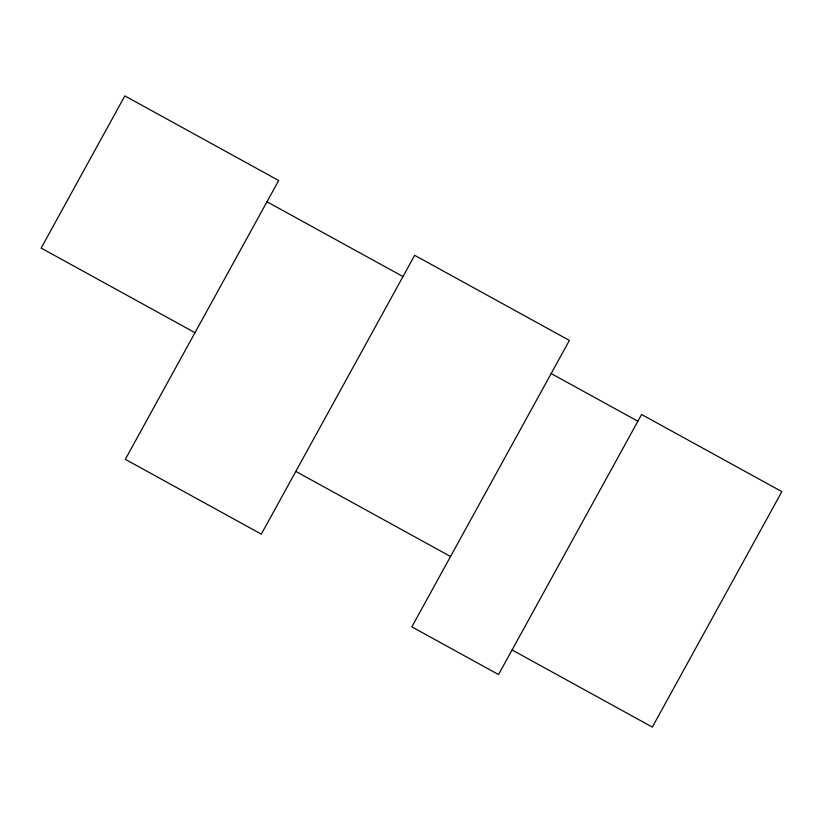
<?xml version="1.0" encoding="UTF-8"?>
<svg xmlns="http://www.w3.org/2000/svg" width="823" height="823" viewBox="0 0 823 823"><rect width="100%" height="100%" fill="white"/><g stroke="black" fill="none" stroke-linecap="round" stroke-linejoin="round"><path stroke-width="1.23" d="M266.991 201.779L402.982 276.569M551.173 373.549L637.866 421.232M194.989 332.687L41.15 248.073L124.849 95.9L278.688 180.515L125.322 459.337L261.313 534.137L414.669 255.315L569.393 340.413L411.839 626.869L498.543 674.551L641.58 414.483L781.85 491.629L652.341 727.1L512.071 649.954M295.817 471.404L450.541 556.502"/></g></svg>
